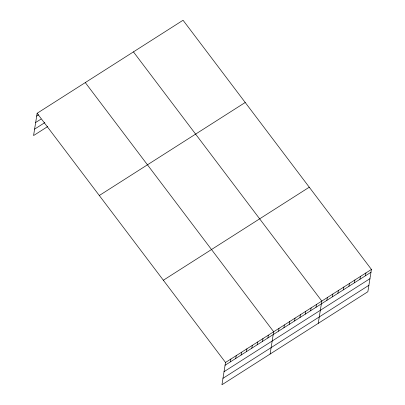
<?xml version="1.0" encoding="UTF-8"?>
<svg xmlns="http://www.w3.org/2000/svg" width="405" height="405" viewBox="0 0 405 405"><rect width="100%" height="100%" fill="white"/><g stroke="black" fill="none" stroke-linecap="round" stroke-linejoin="round"><path stroke-width="0.61" d="M37.139 113.273L225.514 362.46L221.945 384.75L367.861 291.727L371.431 269.436L183.055 20.25L37.139 113.273L33.569 135.564L47.674 126.573M230.42 361.852L230.865 359.053M235.766 358.445L236.216 355.641M241.117 355.033L241.567 352.228M246.468 351.621L246.918 348.816M251.819 348.209L252.269 345.404M257.17 344.802L257.615 341.997M262.521 341.39L262.966 338.585M267.867 337.978L268.318 335.173M270.1 354.051L273.669 331.761L85.288 82.579M278.569 331.153L279.02 328.354M283.92 327.746L284.371 324.942M289.271 324.334L289.717 321.529M294.622 320.922L295.068 318.117M299.968 317.51L300.419 314.71M305.319 314.103L305.77 311.298M310.67 310.691L311.121 307.886M316.022 307.279L316.472 304.474M318.249 323.352L321.818 301.067L133.442 51.88M326.886 300.353L327.331 297.548M332.399 296.84L332.844 294.035M337.907 293.326L338.357 290.522M343.42 289.813L343.87 287.008M348.933 286.294L349.383 283.495M354.446 282.781L354.896 279.976M359.959 279.268L360.409 276.463M365.472 275.754L365.917 272.95M36.688 116.078L38.637 114.838M35.66 122.507L41.011 119.1M34.597 129.134L44.813 122.624M99.301 195.509L245.217 102.48M163.352 280.23L309.268 187.206M225.514 362.46L371.431 269.436M225.069 365.264L370.985 272.241M224.036 371.694L369.952 278.67M222.978 378.321L368.889 285.292"/></g></svg>
